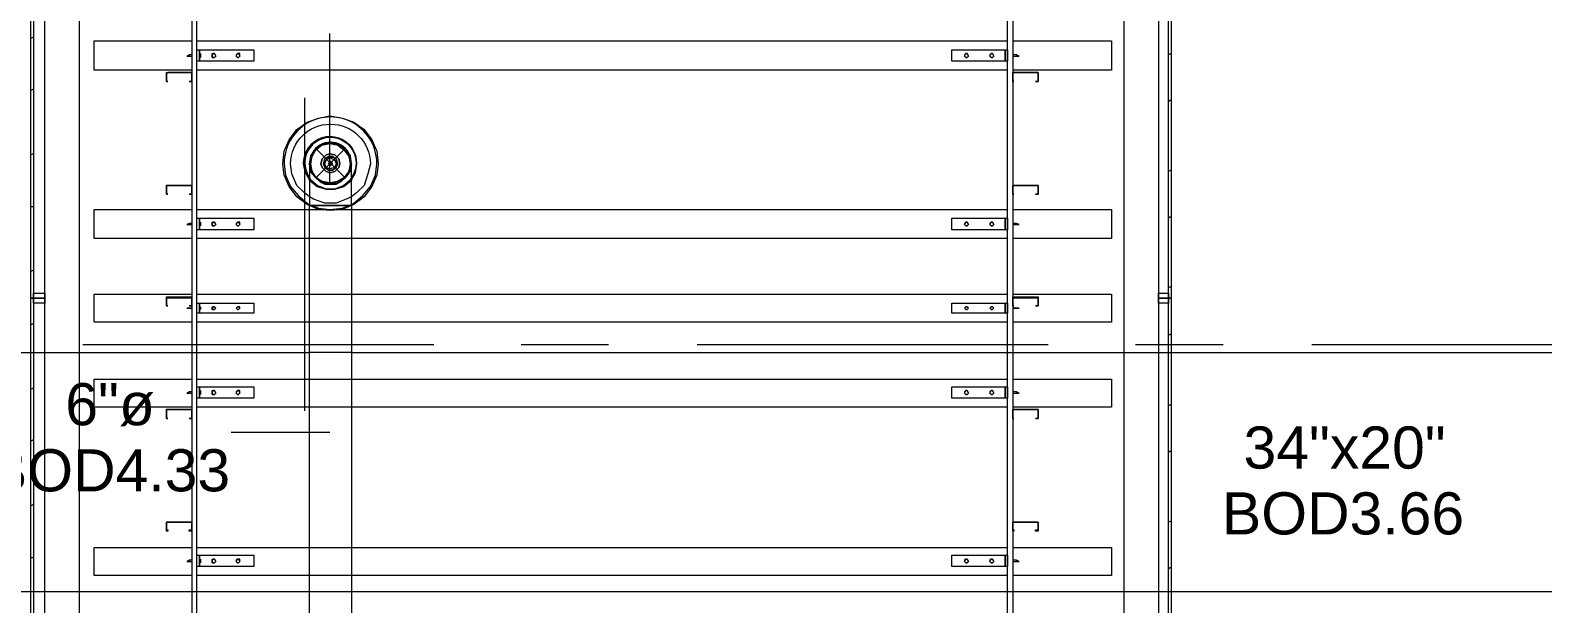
# Model space of a CAD drawing. Header units: metres. Extents: x 98 to 337, y -7 to 53.
# Drawn here: x 118.63 to 124.1, y 15.72 to 17.79 of the extents above; entities that cross this region are included whole.
import ezdxf

# ---------------------------------------------------------------- set-up
doc = ezdxf.new("R2010")
doc.units = ezdxf.units.M
doc.layers.add('HVAC - Ductos', color=5, linetype='Continuous', lineweight=0)
doc.layers.add('PDF_Text', color=7, linetype='Continuous', lineweight=0)
doc.layers.add('PDF_Geometry', color=7, linetype='Continuous', lineweight=0, true_color=0xaaaaaa)
doc.styles.add('PDF Helvetica', font='')
doc.styles.get('PDF Helvetica').set_extended_font_data('Helvetica')

msp = doc.modelspace()

# ---------------------------------------------------------------- linework, layer by layer
at = {"layer": 'HVAC - Ductos', "lineweight": 0}
msp.add_lwpolyline([(119.6417, 17.1907), (119.6234, 17.2044), (119.5958, 17.2319), (119.5776, 17.2731), (119.573, 17.3098, -0.994113), (119.8616, 17.3098), (119.8525, 17.2731), (119.8387, 17.2319), (119.8112, 17.2044), (119.7929, 17.1907)], format="xyb", dxfattribs=at)
msp.add_lwpolyline([(119.8112, 17.3098, 1.387836), (119.6417, 17.2593), (119.628, 17.2777), (119.6234, 17.3098, -1.387407), (119.7929, 17.2593), (119.8067, 17.2777), (119.8112, 17.3098, 1.00986), (119.6188, 17.3098), (119.628, 17.2777), (119.6417, 17.2547, -1.44287)], format="xyb", close=True, dxfattribs=at)
for points in [[(119.6417, 17.3052), (119.6417, 17.2914), (119.6508, 17.2731), (119.6646, 17.2593), (119.6783, 17.2456), (119.6967, 17.2365), (119.715, 17.2365), (119.7379, 17.2365), (119.7562, 17.2456), (119.77, 17.2593), (119.7837, 17.2731), (119.7883, 17.2914), (119.7929, 17.3098), (119.7883, 17.3281), (119.7791, 17.3464), (119.77, 17.3647), (119.7516, 17.3739), (119.7379, 17.3831), (119.715, 17.3831), (119.6967, 17.3831), (119.6783, 17.3739), (119.6646, 17.3647), (119.6554, 17.3464), (119.6462, 17.3281), (119.6417, 17.3098), (119.6462, 17.2914), (119.6554, 17.2731), (119.6646, 17.2593), (119.6783, 17.2456), (119.6967, 17.2411), (119.715, 17.2365), (119.7379, 17.2411), (119.7516, 17.2456), (119.77, 17.2593), (119.7791, 17.2731), (119.7883, 17.2914), (119.7929, 17.3098)], [(119.6462, 17.3373), (119.6462, 17.3418)], [(119.6508, 17.3418), (119.6646, 17.3647), (119.6875, 17.3785)], [(119.6646, 17.3647), (119.77, 17.2593)], [(119.77, 17.3647), (119.6646, 17.2593)], [(119.6875, 17.3785), (119.6875, 17.3831), (119.6921, 17.3831)], [(119.6921, 17.3785), (119.715, 17.3831), (119.7379, 17.3785)], [(119.7425, 17.3831), (119.7471, 17.3831), (119.7471, 17.3785)], [(119.7471, 17.3785), (119.77, 17.3647), (119.7837, 17.3418)], [(119.7837, 17.3418), (119.7883, 17.3418), (119.7883, 17.3373)], [(119.6462, 17.2777), (119.6462, 17.2823), (119.6462, 17.2869), (119.6417, 17.3098), (119.6462, 17.3373)], [(119.7837, 17.3373), (119.7929, 17.3098), (119.7837, 17.2869)], [(119.7883, 17.2869), (119.7883, 17.2823), (119.7837, 17.2777)], [(119.6875, 17.2456), (119.6646, 17.2593), (119.6508, 17.2823)], [(119.7471, 17.2411), (119.7425, 17.2411), (119.715, 17.2365), (119.6921, 17.2411), (119.6875, 17.2411), (119.6829, 17.2411)], [(119.7837, 17.2823), (119.77, 17.2593), (119.7471, 17.2456)], [(119.7929, 17.1907), (119.7745, 17.1815), (119.7379, 17.1677), (119.6967, 17.1677), (119.6554, 17.1815), (119.6417, 17.1907)], [(119.6417, 17.1631), (119.6738, 17.1494), (119.715, 17.1449), (119.7608, 17.1494), (119.7929, 17.1631)], [(119.7929, 17.1585), (119.7608, 17.1449), (119.715, 17.1403), (119.6738, 17.1449), (119.6417, 17.1585)], [(119.6417, 15.6787), (119.6417, 17.1585), (119.6508, 17.1585), (119.6646, 17.1585), (119.6783, 17.1585), (119.6967, 17.1585), (119.715, 17.1585), (119.7379, 17.1585), (119.7562, 17.1585), (119.77, 17.1585), (119.7837, 17.1585), (119.7883, 17.1585), (119.7929, 17.1585), (119.7929, 15.6787)], [(119.6417, 15.7612), (117.1767, 15.7612), (117.1767, 16.6271), (119.6417, 16.6271)], [(119.7929, 16.6271), (119.6417, 16.6271)], [(119.7929, 16.6271), (128.7959, 16.6271), (128.7959, 15.7612), (119.7929, 15.7612)], [(119.7929, 15.7612), (119.6417, 15.7612)]]:
    msp.add_lwpolyline(points, dxfattribs=at)
for points in [[(119.7791, 17.3555), (119.7425, 17.3831), (119.6921, 17.3831), (119.6554, 17.3555), (119.6417, 17.3098), (119.6554, 17.2685), (119.6921, 17.2411), (119.7425, 17.2411), (119.7791, 17.2685), (119.7929, 17.3098)], [(119.6508, 17.3373), (119.6646, 17.3601), (119.6875, 17.3785), (119.715, 17.3831), (119.7425, 17.3785), (119.7654, 17.3601), (119.7837, 17.3373), (119.7883, 17.3098), (119.7837, 17.2823), (119.7654, 17.2593), (119.7425, 17.2456), (119.715, 17.2411), (119.6875, 17.2456), (119.6646, 17.2593), (119.6508, 17.2823), (119.6462, 17.3098)], [(119.6875, 17.3281), (119.6829, 17.3098), (119.6875, 17.3281), (119.7013, 17.3418), (119.715, 17.3464), (119.7333, 17.3418), (119.7471, 17.3281), (119.7516, 17.3098), (119.7471, 17.3281), (119.7333, 17.3418), (119.715, 17.3464), (119.7013, 17.3418)], [(119.7471, 17.296), (119.7516, 17.3098), (119.7471, 17.296), (119.7333, 17.2823), (119.715, 17.2777), (119.7013, 17.2823), (119.6875, 17.296), (119.6829, 17.3098), (119.6875, 17.296), (119.7013, 17.2823), (119.715, 17.2777), (119.7333, 17.2823)], [(119.6967, 17.3281), (119.6921, 17.3098), (119.6967, 17.3281), (119.7105, 17.3373), (119.7242, 17.3373), (119.7379, 17.3281), (119.7425, 17.3098), (119.7379, 17.3281), (119.7242, 17.3327), (119.7105, 17.3327)], [(119.7379, 17.296), (119.7425, 17.3098), (119.7379, 17.296), (119.7242, 17.2869), (119.7105, 17.2869), (119.6967, 17.296), (119.6921, 17.3098), (119.6967, 17.296), (119.7105, 17.2869), (119.7242, 17.2869)], [(119.7013, 17.3235), (119.715, 17.3327), (119.7333, 17.3235), (119.7379, 17.3098), (119.7333, 17.296), (119.715, 17.2914), (119.7013, 17.296), (119.6967, 17.3098)], [(119.715, 17.3144), (119.7105, 17.3098), (119.715, 17.3189), (119.7196, 17.3189), (119.7242, 17.3098), (119.7196, 17.3144)], [(119.7196, 17.3052), (119.7242, 17.3098), (119.7196, 17.3052), (119.715, 17.3052), (119.7105, 17.3098), (119.715, 17.3052)], [(119.7929, 17.2547), (119.8067, 17.2777), (119.8112, 17.3098), (119.8067, 17.2777)], [(119.6462, 17.2502), (119.6692, 17.2319), (119.7013, 17.2181), (119.7333, 17.2181), (119.7654, 17.2319), (119.7883, 17.2502), (119.7929, 17.2593), (119.7883, 17.2502), (119.7654, 17.2319), (119.7333, 17.2181), (119.7013, 17.2181), (119.6692, 17.2319), (119.6462, 17.2502), (119.6417, 17.2593)], [(119.7929, 17.2502), (119.7654, 17.2273), (119.7333, 17.2181), (119.7013, 17.2181), (119.6692, 17.2273), (119.6417, 17.2502), (119.6417, 17.2547), (119.6417, 17.2502), (119.6692, 17.2273), (119.7013, 17.2181), (119.7333, 17.2181), (119.7654, 17.2273), (119.7929, 17.2502), (119.7929, 17.2547)]]:
    msp.add_lwpolyline(points, close=True, dxfattribs=at)
msp.add_arc((119.7173, 17.3121), 0.0756, 358.2856, 181.7144, dxfattribs=at)
at = {"layer": 'PDF_Geometry', "lineweight": 0}
for points in [[(122.7114, 19.2798), (122.7114, 15.5183), (122.7114, 15.5046), (122.7114, 14.2125), (122.6931, 14.2125), (122.6931, 15.5046), (122.7114, 15.5046), (118.6841, 15.5046), (118.6841, 15.5183), (118.6749, 15.5275), (118.6749, 15.2251), (118.6749, 15.5275), (118.6841, 15.5275), (118.6749, 15.5275), (118.6841, 15.5183), (118.6841, 19.2798)], [(118.8078, 19.2798), (118.8078, 15.5183), (122.5877, 15.5183), (122.7114, 15.5183), (118.6841, 15.5183), (118.8078, 15.5183), (119.2156, 15.5183), (119.2339, 15.5183), (122.1662, 15.5183), (119.2339, 15.5183), (119.2339, 19.2798)], [(119.2156, 19.2798), (119.2156, 15.5183), (118.8078, 15.5183), (122.5877, 15.5183), (122.1846, 15.5183), (122.1662, 15.5183), (122.1662, 19.2798)], [(122.1846, 19.2798), (122.1846, 15.5183), (122.5877, 15.5183), (122.5877, 19.2798)], [(118.6429, 17.7679), (118.6337, 17.7633)], [(119.2156, 17.6488), (118.8628, 17.6488), (118.8628, 17.7542), (119.2156, 17.7542)], [(119.2339, 17.7542), (122.1662, 17.7542)], [(122.1846, 17.7542), (122.5419, 17.7542), (122.5419, 17.6488), (122.1846, 17.6488)], [(119.2156, 17.7038), (119.2064, 17.7038), (119.1973, 17.6992), (119.2064, 17.6992), (119.2156, 17.6992)], [(119.2064, 17.6992), (119.2064, 17.7038)], [(119.2431, 17.7084), (119.2431, 17.7038)], [(119.2431, 17.6992), (119.2431, 17.6947)], [(122.1571, 17.7038), (122.1571, 17.7084)], [(122.1571, 17.6947), (122.1571, 17.6992)], [(122.1846, 17.6992), (122.1983, 17.6992), (122.2074, 17.6992), (122.1983, 17.7038), (122.1846, 17.7038)], [(122.1983, 17.7038), (122.1983, 17.6992)], [(122.7573, 17.7084), (122.7481, 17.7038)], [(119.2156, 17.6076), (119.2064, 17.6076), (119.2156, 17.6076), (119.2156, 17.635), (119.2156, 17.6396), (119.1285, 17.6396), (119.124, 17.635), (119.124, 17.6076), (119.124, 17.635), (119.124, 17.6396), (119.1285, 17.6396), (119.2156, 17.6396)], [(122.1662, 17.6488), (119.2339, 17.6488)], [(118.6429, 17.5801), (118.6337, 17.5755)], [(122.7573, 17.5388), (122.7527, 17.5388), (122.7481, 17.5342)], [(118.6429, 17.3464), (118.6337, 17.3418)], [(122.7573, 17.2869), (122.7481, 17.2823)], [(119.2156, 17.1998), (119.2064, 17.1998), (119.2156, 17.1998), (119.2156, 17.2319), (119.1285, 17.2319), (119.124, 17.2319), (119.124, 17.1998), (119.124, 17.2319), (119.1285, 17.2319), (119.2156, 17.2319)], [(118.6429, 17.154), (118.6337, 17.154)], [(119.2156, 17.0395), (118.8628, 17.0395), (118.8628, 17.1449), (119.2156, 17.1449)], [(119.2339, 17.1449), (122.1662, 17.1449)], [(122.1846, 17.1449), (122.5419, 17.1449), (122.5419, 17.0395), (122.1846, 17.0395)], [(119.2156, 17.0944), (119.2064, 17.0944), (119.1973, 17.0898), (119.2064, 17.0898), (119.2156, 17.0898)], [(119.2064, 17.0898), (119.2064, 17.0944)], [(119.2431, 17.099), (119.2431, 17.0944)], [(119.2431, 17.0898), (119.2431, 17.0852)], [(122.1571, 17.0944), (122.1571, 17.099)], [(122.1571, 17.0852), (122.1571, 17.0898)], [(122.1846, 17.0898), (122.1983, 17.0898), (122.2074, 17.0898), (122.1983, 17.0944), (122.1846, 17.0944)], [(122.1983, 17.0944), (122.1983, 17.0898)], [(122.7573, 17.1173), (122.7527, 17.1173), (122.7481, 17.1127)], [(122.1662, 17.0395), (119.2339, 17.0395)], [(118.6429, 16.9249), (118.6337, 16.9203)], [(122.7573, 16.8654), (122.7481, 16.8608)], [(122.7573, 15.5962), (122.7481, 15.5962), (122.7481, 16.8241), (122.7573, 16.8241), (122.7573, 15.5962), (122.7481, 15.5962), (122.7481, 14.2125), (122.7114, 14.2125), (122.7114, 13.2091), (122.5877, 13.2091), (118.6841, 13.2091), (118.6841, 13.3329), (118.6841, 14.2125), (118.8078, 14.2125), (118.8078, 15.3946), (118.8078, 14.2125), (118.8078, 15.3946), (118.7895, 15.3946), (118.7895, 14.2125), (118.8078, 14.2125), (118.8078, 15.3946), (119.8525, 15.3946), (119.8525, 15.3901), (119.8525, 15.3855)], [(119.2156, 16.7371), (118.8628, 16.7371), (118.8628, 16.8378), (119.2156, 16.8378)], [(119.2156, 16.7966), (119.2064, 16.7966), (119.2156, 16.7966), (119.2156, 16.8241), (119.1285, 16.8241), (119.124, 16.8241), (119.124, 16.7966), (119.124, 16.8241), (119.124, 16.8287), (119.1285, 16.8287), (119.2156, 16.8287)], [(119.2339, 16.8378), (122.1662, 16.8378)], [(122.1846, 16.8378), (122.5419, 16.8378), (122.5419, 16.7371), (122.1846, 16.7371)], [(119.2064, 16.7874), (119.1973, 16.7874), (119.2064, 16.7874)], [(119.2156, 16.7874), (119.2064, 16.7874), (119.2156, 16.7874)], [(122.1983, 16.7874), (122.1846, 16.7874), (122.1983, 16.7874)], [(122.2074, 16.7874), (122.1983, 16.7874), (122.2074, 16.7874)], [(118.6429, 16.7325), (118.6337, 16.7279)], [(122.1662, 16.7371), (119.2339, 16.7371)], [(122.7573, 16.6958), (122.7527, 16.6913), (122.7481, 16.6913)], [(120.0907, 16.6546), (118.8215, 16.6546)], [(120.723, 16.6546), (120.4069, 16.6546)], [(122.3128, 16.6546), (121.0437, 16.6546)], [(122.9451, 16.6546), (122.6289, 16.6546)], [(124.535, 16.6546), (123.2658, 16.6546)], [(119.2156, 16.43), (118.8628, 16.43), (118.8628, 16.5308), (119.2156, 16.5308)], [(119.2339, 16.5308), (122.1662, 16.5308)], [(122.1846, 16.5308), (122.5419, 16.5308), (122.5419, 16.43), (122.1846, 16.43)], [(118.6429, 16.4988), (118.6337, 16.4942)], [(119.2156, 16.4851), (119.2064, 16.4851), (119.1973, 16.4805), (119.2064, 16.4805), (119.2156, 16.4805)], [(119.2064, 16.4805), (119.2064, 16.4851)], [(119.2431, 16.4897), (119.2431, 16.4851)], [(119.2431, 16.4805), (119.2431, 16.4759)], [(122.1571, 16.4851), (122.1571, 16.4897)], [(122.1571, 16.4759), (122.1571, 16.4805)], [(122.1846, 16.4805), (122.1983, 16.4805), (122.2074, 16.4805), (122.1983, 16.4851), (122.1846, 16.4851)], [(122.1983, 16.4851), (122.1983, 16.4805)], [(119.2156, 16.3888), (119.2064, 16.3888), (119.2156, 16.3888), (119.2156, 16.4209), (119.1285, 16.4209), (119.124, 16.4209), (119.124, 16.3888), (119.124, 16.4209), (119.1285, 16.4209), (119.2156, 16.4209)], [(122.1662, 16.43), (119.2339, 16.43)], [(122.7573, 16.4392), (122.7481, 16.4346)], [(118.6429, 16.311), (118.6337, 16.3064)], [(122.7573, 16.2697), (122.7527, 16.2697), (122.7481, 16.2651)], [(118.6429, 16.0773), (118.6337, 16.0727)], [(119.2156, 15.981), (119.2064, 15.981), (119.2064, 15.9856), (119.2156, 15.9856), (119.2156, 16.0131), (119.1285, 16.0131), (119.124, 16.0131), (119.124, 15.9856), (119.1285, 15.9856), (119.1285, 15.981), (119.124, 15.981), (119.124, 16.0131), (119.1285, 16.0131), (119.2156, 16.0131)], [(122.7573, 16.0177), (122.7481, 16.0131)], [(119.2156, 15.8207), (118.8628, 15.8207), (118.8628, 15.9215), (119.2156, 15.9215)], [(119.2339, 15.9215), (122.1662, 15.9215)], [(122.1846, 15.9215), (122.5419, 15.9215), (122.5419, 15.8207), (122.1846, 15.8207)], [(118.6429, 15.8848), (118.6337, 15.8848)], [(119.2156, 15.8757), (119.2064, 15.8757), (119.1973, 15.8711), (119.2064, 15.8711), (119.2156, 15.8711)], [(119.2064, 15.8711), (119.2064, 15.8757)], [(119.2431, 15.8802), (119.2431, 15.8757)], [(119.2431, 15.8711), (119.2431, 15.8665)], [(122.1571, 15.8757), (122.1571, 15.8802)], [(122.1571, 15.8665), (122.1571, 15.8711)], [(122.1846, 15.8711), (122.1983, 15.8711), (122.2074, 15.8711), (122.1983, 15.8757), (122.1846, 15.8757)], [(122.1983, 15.8757), (122.1983, 15.8711)], [(122.1662, 15.8207), (119.2339, 15.8207)], [(122.7573, 15.8482), (122.7527, 15.8482), (122.7481, 15.8436)]]:
    msp.add_lwpolyline(points, dxfattribs=at)
for points in [[(118.6429, 16.8241), (118.6337, 16.8241), (118.6337, 18.0428), (118.6429, 18.0428)], [(122.7573, 16.8241), (122.7481, 16.8241), (122.7481, 18.0428), (122.7573, 18.0428)], [(119.2339, 17.6809), (119.2339, 17.7221), (119.2431, 17.7221), (119.4401, 17.7221), (119.4401, 17.6809), (119.2431, 17.6809)], [(119.2431, 17.6809), (119.2431, 17.7221)], [(119.2431, 17.6992), (119.2431, 17.7084), (119.2431, 17.6992), (119.2431, 17.6947)], [(119.2477, 17.6992), (119.2477, 17.7084), (119.2477, 17.6992), (119.2477, 17.6947)], [(119.3027, 17.6992), (119.2981, 17.7084), (119.2935, 17.7084), (119.2889, 17.7038), (119.2889, 17.6992), (119.2889, 17.6947), (119.2981, 17.6947)], [(119.2889, 17.6992), (119.2889, 17.7084), (119.2981, 17.7084), (119.3027, 17.6992), (119.2981, 17.6947), (119.2889, 17.6947)], [(119.3897, 17.6992), (119.3897, 17.7084), (119.3805, 17.7084), (119.3759, 17.7038), (119.3759, 17.6992), (119.3805, 17.6947), (119.3851, 17.6947)], [(119.3759, 17.6992), (119.3805, 17.7084), (119.3851, 17.7084), (119.3897, 17.6992), (119.3851, 17.6947), (119.3805, 17.6947)], [(122.1662, 17.6809), (122.1571, 17.6809), (121.9646, 17.6809), (121.9646, 17.7221), (122.1571, 17.7221), (122.1662, 17.7221)], [(122.0242, 17.6992), (122.0196, 17.7084), (122.015, 17.7084), (122.0105, 17.7038), (122.0105, 17.6992), (122.015, 17.6947), (122.0196, 17.6947)], [(122.0105, 17.6992), (122.015, 17.7084), (122.0196, 17.7084), (122.0242, 17.6992), (122.0196, 17.6947), (122.015, 17.6947)], [(122.1158, 17.6992), (122.1112, 17.7084), (122.1067, 17.7084), (122.1021, 17.7038), (122.1021, 17.6992), (122.1067, 17.6947), (122.1112, 17.6947)], [(122.1021, 17.6992), (122.1067, 17.7084), (122.1112, 17.7084), (122.1158, 17.6992), (122.1112, 17.6947), (122.1067, 17.6947)], [(122.1571, 17.6809), (122.1571, 17.7221)], [(122.1571, 17.6992), (122.1571, 17.7084), (122.1571, 17.6992), (122.1571, 17.6947), (122.1571, 17.6992), (122.1571, 17.7084), (122.1571, 17.6992), (122.1571, 17.6947)], [(122.1846, 17.635), (122.1846, 17.6396), (122.2762, 17.6396), (122.2762, 17.635), (122.2762, 17.6076), (122.267, 17.6076), (122.2762, 17.6076), (122.2762, 17.635), (122.2762, 17.6396), (122.1846, 17.6396), (122.1846, 17.635), (122.1846, 17.6076)], [(119.1285, 17.6076), (119.124, 17.6076)], [(122.1891, 17.6076), (122.1846, 17.6076)], [(122.1846, 17.2319), (122.2762, 17.2319), (122.2762, 17.1998), (122.267, 17.1998), (122.2762, 17.1998), (122.2762, 17.2319), (122.1846, 17.2319), (122.1846, 17.1998)], [(119.1285, 17.1998), (119.124, 17.1998)], [(122.1891, 17.1998), (122.1846, 17.1998)], [(119.2339, 17.0715), (119.2339, 17.1127), (119.2431, 17.1127), (119.4401, 17.1127), (119.4401, 17.0715), (119.2431, 17.0715)], [(119.2431, 17.0715), (119.2431, 17.1127)], [(119.2431, 17.0898), (119.2431, 17.099), (119.2431, 17.0898), (119.2431, 17.0852)], [(119.2477, 17.0898), (119.2477, 17.099), (119.2477, 17.0898), (119.2477, 17.0852)], [(119.3027, 17.0898), (119.2981, 17.099), (119.2935, 17.099), (119.2889, 17.0944), (119.2889, 17.0898), (119.2889, 17.0852), (119.2981, 17.0852)], [(119.2889, 17.0898), (119.2889, 17.099), (119.2981, 17.099), (119.3027, 17.0898), (119.2981, 17.0852), (119.2889, 17.0852)], [(119.3897, 17.0898), (119.3897, 17.099), (119.3805, 17.099), (119.3759, 17.0944), (119.3759, 17.0898), (119.3805, 17.0852), (119.3851, 17.0852)], [(119.3759, 17.0898), (119.3805, 17.099), (119.3851, 17.099), (119.3897, 17.0898), (119.3851, 17.0852), (119.3805, 17.0852)], [(122.1662, 17.0715), (122.1571, 17.0715), (121.9646, 17.0715), (121.9646, 17.1127), (122.1571, 17.1127), (122.1662, 17.1127)], [(122.0242, 17.0898), (122.0196, 17.099), (122.015, 17.099), (122.0105, 17.0944), (122.0105, 17.0898), (122.015, 17.0852), (122.0196, 17.0852)], [(122.0105, 17.0898), (122.015, 17.099), (122.0196, 17.099), (122.0242, 17.0898), (122.0196, 17.0852), (122.015, 17.0852)], [(122.1158, 17.0898), (122.1112, 17.099), (122.1067, 17.099), (122.1021, 17.0944), (122.1021, 17.0898), (122.1067, 17.0852), (122.1112, 17.0852)], [(122.1021, 17.0898), (122.1067, 17.099), (122.1112, 17.099), (122.1158, 17.0898), (122.1112, 17.0852), (122.1067, 17.0852)], [(122.1571, 17.0715), (122.1571, 17.1127)], [(122.1571, 17.0898), (122.1571, 17.099), (122.1571, 17.0898), (122.1571, 17.0852), (122.1571, 17.0898), (122.1571, 17.099), (122.1571, 17.0898), (122.1571, 17.0852)], [(118.6429, 15.5962), (118.6337, 15.5962), (118.6337, 16.8241), (118.6429, 16.8241)], [(118.6429, 16.8424), (118.6841, 16.8424), (118.6841, 16.8241), (118.6429, 16.8241)], [(118.6429, 16.8241), (118.6841, 16.8241), (118.6841, 16.8057), (118.6429, 16.8057)], [(119.1285, 16.7966), (119.124, 16.7966)], [(119.2339, 16.7691), (119.2339, 16.8057), (119.2431, 16.8057), (119.4401, 16.8057), (119.4401, 16.7691), (119.2431, 16.7691)], [(119.2431, 16.7691), (119.2431, 16.8057)], [(122.1662, 16.7691), (122.1571, 16.7691), (121.9646, 16.7691), (121.9646, 16.8057), (122.1571, 16.8057), (122.1662, 16.8057)], [(122.1571, 16.7691), (122.1571, 16.8057)], [(122.1846, 16.8241), (122.1846, 16.8287), (122.2762, 16.8287), (122.2762, 16.8241), (122.2762, 16.7966), (122.267, 16.7966), (122.2762, 16.7966), (122.2762, 16.8241), (122.1846, 16.8241), (122.1846, 16.7966)], [(122.1891, 16.7966), (122.1846, 16.7966)], [(122.7114, 16.8241), (122.7114, 16.8424), (122.7481, 16.8424), (122.7481, 16.8241)], [(122.7114, 16.8057), (122.7114, 16.8241), (122.7481, 16.8241), (122.7481, 16.8057)], [(119.2431, 16.7874), (119.2431, 16.792), (119.2431, 16.7874), (119.2431, 16.7829)], [(119.2477, 16.7874), (119.2477, 16.792), (119.2477, 16.7874), (119.2477, 16.7829)], [(119.3027, 16.7874), (119.2981, 16.792), (119.2935, 16.792), (119.2889, 16.7874), (119.2889, 16.7829), (119.2981, 16.7829)], [(119.2889, 16.7874), (119.2889, 16.792), (119.2981, 16.792), (119.3027, 16.7874), (119.2981, 16.7829), (119.2889, 16.7829)], [(119.3897, 16.7874), (119.3897, 16.792), (119.3805, 16.792), (119.3759, 16.7874), (119.3805, 16.7829), (119.3851, 16.7829)], [(119.3759, 16.7874), (119.3805, 16.792), (119.3851, 16.792), (119.3897, 16.7874), (119.3851, 16.7829), (119.3805, 16.7829)], [(122.0242, 16.7874), (122.0196, 16.792), (122.015, 16.792), (122.0105, 16.7874), (122.015, 16.7829), (122.0196, 16.7829)], [(122.0105, 16.7874), (122.015, 16.792), (122.0196, 16.792), (122.0242, 16.7874), (122.0196, 16.7829), (122.015, 16.7829)], [(122.1158, 16.7874), (122.1112, 16.792), (122.1067, 16.792), (122.1021, 16.7874), (122.1067, 16.7829), (122.1112, 16.7829)], [(122.1021, 16.7874), (122.1067, 16.792), (122.1112, 16.792), (122.1158, 16.7874), (122.1112, 16.7829), (122.1067, 16.7829)], [(122.1571, 16.7874), (122.1571, 16.792), (122.1571, 16.7874), (122.1571, 16.7829), (122.1571, 16.7874), (122.1571, 16.792), (122.1571, 16.7874), (122.1571, 16.7829)], [(119.2339, 16.4622), (119.2339, 16.5034), (119.2431, 16.5034), (119.4401, 16.5034), (119.4401, 16.4622), (119.2431, 16.4622)], [(119.2431, 16.4622), (119.2431, 16.5034)], [(119.2431, 16.4805), (119.2431, 16.4897), (119.2431, 16.4805), (119.2431, 16.4759)], [(119.2477, 16.4805), (119.2477, 16.4897), (119.2477, 16.4805), (119.2477, 16.4759)], [(119.3027, 16.4805), (119.2981, 16.4897), (119.2935, 16.4897), (119.2889, 16.4851), (119.2889, 16.4805), (119.2889, 16.4759), (119.2981, 16.4759)], [(119.2889, 16.4805), (119.2889, 16.4897), (119.2981, 16.4897), (119.3027, 16.4805), (119.2981, 16.4759), (119.2889, 16.4759)], [(119.3897, 16.4805), (119.3897, 16.4897), (119.3805, 16.4897), (119.3759, 16.4851), (119.3759, 16.4805), (119.3805, 16.4759), (119.3851, 16.4759)], [(119.3759, 16.4805), (119.3805, 16.4897), (119.3851, 16.4897), (119.3897, 16.4805), (119.3851, 16.4759), (119.3805, 16.4759)], [(122.1662, 16.4622), (122.1571, 16.4622), (121.9646, 16.4622), (121.9646, 16.5034), (122.1571, 16.5034), (122.1662, 16.5034)], [(122.0242, 16.4805), (122.0196, 16.4897), (122.015, 16.4897), (122.0105, 16.4851), (122.0105, 16.4805), (122.015, 16.4759), (122.0196, 16.4759)], [(122.0105, 16.4805), (122.015, 16.4897), (122.0196, 16.4897), (122.0242, 16.4805), (122.0196, 16.4759), (122.015, 16.4759)], [(122.1158, 16.4805), (122.1112, 16.4897), (122.1067, 16.4897), (122.1021, 16.4851), (122.1021, 16.4805), (122.1067, 16.4759), (122.1112, 16.4759)], [(122.1021, 16.4805), (122.1067, 16.4897), (122.1112, 16.4897), (122.1158, 16.4805), (122.1112, 16.4759), (122.1067, 16.4759)], [(122.1571, 16.4622), (122.1571, 16.5034)], [(122.1571, 16.4805), (122.1571, 16.4897), (122.1571, 16.4805), (122.1571, 16.4759), (122.1571, 16.4805), (122.1571, 16.4897), (122.1571, 16.4805), (122.1571, 16.4759)], [(122.1846, 16.4209), (122.2762, 16.4209), (122.2762, 16.3888), (122.267, 16.3888), (122.2762, 16.3888), (122.2762, 16.4209), (122.1846, 16.4209), (122.1846, 16.3888)], [(119.1285, 16.3888), (119.124, 16.3888)], [(122.1891, 16.3888), (122.1846, 16.3888)], [(122.1846, 16.0131), (122.2762, 16.0131), (122.2762, 15.981), (122.267, 15.981), (122.267, 15.9856), (122.2762, 15.9856), (122.2762, 16.0131), (122.1846, 16.0131), (122.1846, 15.9856), (122.1891, 15.9856), (122.1891, 15.981), (122.1846, 15.981)], [(119.2339, 15.8528), (119.2339, 15.894), (119.2431, 15.894), (119.4401, 15.894), (119.4401, 15.8528), (119.2431, 15.8528)], [(119.2431, 15.8528), (119.2431, 15.894)], [(119.2431, 15.8711), (119.2431, 15.8802), (119.2431, 15.8711), (119.2431, 15.8665)], [(119.2477, 15.8711), (119.2477, 15.8802), (119.2477, 15.8711), (119.2477, 15.8665)], [(119.3027, 15.8711), (119.2981, 15.8802), (119.2935, 15.8802), (119.2889, 15.8757), (119.2889, 15.8711), (119.2889, 15.8665), (119.2981, 15.8665)], [(119.2889, 15.8711), (119.2889, 15.8802), (119.2981, 15.8802), (119.3027, 15.8711), (119.2981, 15.8665), (119.2889, 15.8665)], [(119.3897, 15.8711), (119.3897, 15.8802), (119.3805, 15.8802), (119.3759, 15.8757), (119.3759, 15.8711), (119.3805, 15.8665), (119.3851, 15.8665)], [(119.3759, 15.8711), (119.3805, 15.8802), (119.3851, 15.8802), (119.3897, 15.8711), (119.3851, 15.8665), (119.3805, 15.8665)], [(122.1662, 15.8528), (122.1571, 15.8528), (121.9646, 15.8528), (121.9646, 15.894), (122.1571, 15.894), (122.1662, 15.894)], [(122.0242, 15.8711), (122.0196, 15.8802), (122.015, 15.8802), (122.0105, 15.8757), (122.0105, 15.8711), (122.015, 15.8665), (122.0196, 15.8665)], [(122.0105, 15.8711), (122.015, 15.8802), (122.0196, 15.8802), (122.0242, 15.8711), (122.0196, 15.8665), (122.015, 15.8665)], [(122.1158, 15.8711), (122.1112, 15.8802), (122.1067, 15.8802), (122.1021, 15.8757), (122.1021, 15.8711), (122.1067, 15.8665), (122.1112, 15.8665)], [(122.1021, 15.8711), (122.1067, 15.8802), (122.1112, 15.8802), (122.1158, 15.8711), (122.1112, 15.8665), (122.1067, 15.8665)], [(122.1571, 15.8528), (122.1571, 15.894)], [(122.1571, 15.8711), (122.1571, 15.8802), (122.1571, 15.8711), (122.1571, 15.8665), (122.1571, 15.8711), (122.1571, 15.8802), (122.1571, 15.8711), (122.1571, 15.8665)]]:
    msp.add_lwpolyline(points, close=True, dxfattribs=at)
at = {"layer": 'PDF_Geometry', "color": 7, "lineweight": 0}
for points in [[(119.715, 17.4838), (119.715, 17.7817)], [(119.715, 17.2411), (119.715, 17.4793), (119.715, 17.7175)], [(119.6234, 17.548), (119.6234, 16.4164)], [(119.8616, 16.6546), (119.6234, 16.6546), (119.3851, 16.6546)], [(119.715, 16.3384), (119.3576, 16.3384)]]:
    msp.add_lwpolyline(points, dxfattribs=at)
for points in [[(119.7929, 17.1585), (119.7883, 17.1585), (119.7837, 17.1585), (119.77, 17.1585), (119.7562, 17.1585), (119.7379, 17.1585), (119.715, 17.1585), (119.6967, 17.1585), (119.6783, 17.1585), (119.6646, 17.1585), (119.6508, 17.1585), (119.6417, 17.1585), (119.6325, 17.1631), (119.5958, 17.1907), (119.5684, 17.2273), (119.55, 17.2685), (119.5455, 17.3098), (119.55, 17.3555), (119.5684, 17.3968), (119.5958, 17.4335), (119.6325, 17.461), (119.6738, 17.4747), (119.715, 17.4838), (119.7608, 17.4747), (119.8021, 17.461), (119.8387, 17.4335), (119.8662, 17.3968), (119.8845, 17.3555), (119.8891, 17.3098), (119.8845, 17.2685), (119.8662, 17.2273), (119.8387, 17.1907), (119.8021, 17.1631), (119.7929, 17.1585), (119.7929, 17.2044), (119.7929, 17.2411), (119.7929, 17.2731), (119.7929, 17.3006), (119.7929, 17.3098, 1.030379), (119.6417, 17.3098), (119.6417, 17.3052), (119.6417, 17.3098), (119.6417, 17.3052), (119.6417, 17.2869), (119.6417, 17.2593), (119.6417, 17.2181), (119.6417, 17.1769), (119.6417, 17.1585)], [(119.7929, 17.1631), (119.8021, 17.1677), (119.8341, 17.1953), (119.8616, 17.2273), (119.8799, 17.2685), (119.8845, 17.3098, 1.013389), (119.55, 17.3098), (119.5546, 17.2685), (119.573, 17.2273), (119.6004, 17.1953), (119.6325, 17.1677), (119.6417, 17.1631)]]:
    msp.add_lwpolyline(points, format="xyb", dxfattribs=at)

# ---------------------------------------------------------------- texts
at = {"layer": 'PDF_Text', "lineweight": 0, "char_height": 0.15242, "attachment_point": 4, "style": 'PDF Helvetica'}
for s, insert in [('6"ø', (118.7582, 16.4382)), ('34"x20"', (123.0192, 16.2824)), ('BOD4.33', (118.4787, 16.2)), ('BOD3.66', (122.9414, 16.0442))]:
    msp.add_mtext(s, dxfattribs=dict(at, insert=insert))

doc.saveas('drawing.dxf')
